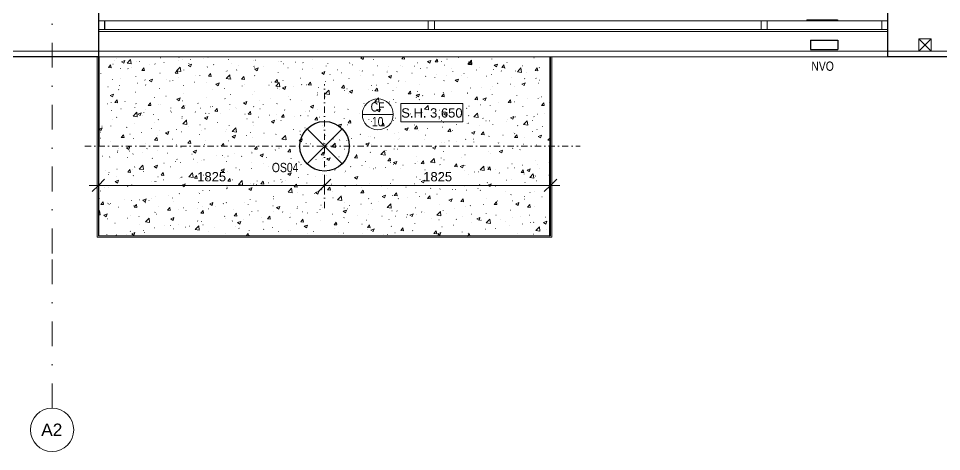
# Model space of a CAD drawing. Header units: millimetres. Extents: x -2011 to 46090, y -3604 to 14792.
# Drawn here: x 7829 to 15282, y -3571 to -75 of the extents above; entities that cross this region are included whole.
import ezdxf

# ---------------------------------------------------------------- set-up
doc = ezdxf.new("R2010")
doc.units = ezdxf.units.MM
doc.linetypes.add('ABMV_DashDot_2_2mm-S0_6mm', pattern=[110, 50, -30, 0, -30])
doc.linetypes.add('HA_DashDot_10mm-S3mm', pattern=[500, 200, -150, 0, -150])
for name, color, linetype, lineweight in [('-UNDERLAY_A-GLAZ-CWMG-OTLN', 9, 'Continuous', 5), ('A-____-____-DIMS', 9, 'Continuous', 5), ('A-____-____-DIMS-50', 9, 'Continuous', 5), ('A-CLNG-____-IDEN', 9, 'Continuous', 9), ('A-CLNG-____-OTLN', 9, 'Continuous', 9), ('A-CLNG-____-PATT', 9, 'Continuous', 9), ('A-DETL-____-OTLN', 9, 'Continuous', 25), ('A-FLOR-____-OTLN', 9, 'Continuous', 9), ('A-GLAZ-CURT-MCUT', 9, 'Continuous', 5), ('A-GLAZ-CURT-OTLN', 9, 'Continuous', 5), ('A-GLAZ-CWMG-MCUT', 9, 'Continuous', 5), ('A-GLAZ-CWMG-OTLN', 9, 'Continuous', 5), ('A-WALL-____-MCUT', 9, 'Continuous', 25), ('A-WALL-____-OTLN', 9, 'Continuous', 9), ('E-LITE-EQPM-IDEN', 9, 'Continuous', 9), ('E-LITE-EQPM-OTLN', 9, 'Continuous', 9), ('G-____-____-DIMS', 9, 'Continuous', 5), ('M-HVAC-DUCT-OTLN', 9, 'Continuous', 9), ('S-GRID-____-IDEN', 9, 'Continuous', 9), ('S-GRID-____-OTLN', 9, 'Continuous', 5)]:
    doc.layers.add(name, color=color, linetype=linetype, lineweight=lineweight)
doc.styles.add('Arial', font='arial.ttf', dxfattribs={"height": 100})
doc.styles.add('Arial_1', font='arial.ttf', dxfattribs={"width": 0.8, "height": 75})
doc.styles.add('Arial_2', font='arial.ttf', dxfattribs={"height": 75})
doc.dimstyles.new('Inner_Dimensions', dxfattribs={"dimscale": 304.8, "dimtxt": 76.519455, "dimasz": 0.328084, "dimexe": 0.246063, "dimexo": 0.0625, "dimgap": 0.032808, "dimtad": 1, "dimdec": 0, "dimzin": 0, "dimdsep": 46, "dimtxsty": 'Arial_2', "dimblk1": 'OBLIQUE', "dimblk2": 'OBLIQUE', "dimsah": 1, "dimcen": 0.09, "dimdle": 0.246063, "dimazin": 0, "dimtfac": 1, "dimtdec": 4, "dimtix": 1, "dimtmove": 0, "dimatfit": 3, "dimfxl": 0.246063, "dimfxlon": 1, "dimtvp": 1, "dimtolj": 1, "dimtzin": 0, "dimlwd": 9, "dimlwe": 9, "dimarcsym": 2})

# ---------------------------------------------------------------- blocks, each defined once
blk = doc.blocks.new('Obdélníková příčel - 50x70mm EXT-1501725-DSP_1NP-A')
at = {"layer": '-UNDERLAY_A-GLAZ-CWMG-OTLN'}
for p, q in [((8525, -165), (8525, -95)), ((11137.5, -95), (8525, -95)), ((11137.5, -95), (11137.5, -165)), ((11137.5, -165), (8525, -165))]:
    blk.add_line(p, q, dxfattribs=at)
blk = doc.blocks.new('Obdélníková příčel - 50x70mm EXT-1501721-DSP_1NP-A')
at = {"layer": '-UNDERLAY_A-GLAZ-CWMG-OTLN'}
for p, q in [((13875, -165), (13875, -95)), ((14800, -95), (13875, -95)), ((14800, -95), (14800, -165)), ((14800, -165), (13875, -165))]:
    blk.add_line(p, q, dxfattribs=at)
blk = doc.blocks.new('Obdélníková příčel - 50x70mm EXT-1501728-DSP_1NP-A')
at = {"layer": '-UNDERLAY_A-GLAZ-CWMG-OTLN'}
for p, q in [((11187.5, -165), (11187.5, -95)), ((13825, -95), (11187.5, -95)), ((13825, -95), (13825, -165)), ((13825, -165), (11187.5, -165))]:
    blk.add_line(p, q, dxfattribs=at)
blk = doc.blocks.new('Systémový panel - Sklo-2012391-DSP_1NP-A')
at = {"layer": 'A-GLAZ-CURT-MCUT'}
for p, q in [((-1306.25, -70), (-1306.25, 0)), ((-1306.25, 0), (1306.25, 0)), ((1306.25, 0), (1306.25, -70)), ((1306.25, -70), (-1306.25, -70))]:
    blk.add_line(p, q, dxfattribs=at)
blk = doc.blocks.new('Obdélníková příčel - 50x70mm EXT-2011740-DSP_1NP-A')
at = {"layer": 'A-GLAZ-CWMG-MCUT'}
for p, q in [((0, 70), (-50, 70)), ((-50, 70), (-50, 0)), ((-50, 0), (0, 0)), ((0, 0), (0, 70))]:
    blk.add_line(p, q, dxfattribs=at)
blk = doc.blocks.new('Obdélníková příčel - 50x70mm EXT-2011734-DSP_1NP-A')
at = {"layer": 'A-GLAZ-CWMG-MCUT'}
for p, q in [((25, 70), (-25, 70)), ((-25, 70), (-25, 0)), ((-25, 0), (25, 0)), ((25, 0), (25, 70))]:
    blk.add_line(p, q, dxfattribs=at)
blk = doc.blocks.new('Systémový panel - Sklo-2012393-DSP_1NP-A')
at = {"layer": 'A-GLAZ-CURT-MCUT'}
for p, q in [((-1318.75, -70), (-1318.75, 0)), ((-1318.75, 0), (1318.75, 0)), ((1318.75, 0), (1318.75, -70)), ((1318.75, -70), (-1318.75, -70))]:
    blk.add_line(p, q, dxfattribs=at)
blk = doc.blocks.new('HA_LF_GenericSymbol - OS04_VENKOVNI-2042368-DSP_1NP-A')
at = {"layer": 'E-LITE-EQPM-OTLN', "color": 11, "lineweight": 25}
for p, q in [((141.4, 141.4), (-141.4, -141.4)), ((-141.4, 141.4), (141.4, -141.4))]:
    blk.add_line(p, q, dxfattribs=at)
blk.add_circle((0, 0), 200, dxfattribs=at)
blk = doc.blocks.new('HA_LF_N1 - nouzove svitidlo 250x29-V2-DSP_1NP-A')
at = {"layer": 'E-LITE-EQPM-OTLN', "color": 11, "lineweight": 25}
for p, q in [((14.5, 125), (4.5, 125)), ((14.5, 125), (14.5, -125)), ((14.5, -125), (5.8, -125))]:
    blk.add_line(p, q, dxfattribs=at)
blk = doc.blocks.new('HA_LF_NVO - svitidlo 220x80-V4-DSP_1NP-A')
at = {"layer": 'E-LITE-EQPM-OTLN', "color": 11, "lineweight": 25}
for p, q in [((38.5, 110), (-38.5, 110)), ((-38.5, 110), (-38.5, -110)), ((38.5, 110), (38.5, -110)), ((38.5, -110), (-38.5, -110))]:
    blk.add_line(p, q, dxfattribs=at)
blk = doc.blocks.new('Obdélníková příčel - 50x70mm EXT-2011748-DSP_1NP-A')
at = {"layer": 'A-GLAZ-CWMG-MCUT'}
for p, q in [((-50, 70), (0, 70)), ((-50, 0), (-50, 70)), ((0, 0), (-50, 0)), ((0, 70), (0, 0))]:
    blk.add_line(p, q, dxfattribs=at)
blk = doc.blocks.new('Obdélníková příčel - 50x70mm EXT-2012333-DSP_1NP-A')
at = {"layer": 'A-GLAZ-CWMG-OTLN'}
for p, q in [((13875, -95), (14800, -95)), ((13875, -165), (14800, -165))]:
    blk.add_line(p, q, dxfattribs=at)
blk = doc.blocks.new('Grid - Radius 3_5mm-353793-DSP_1NP-A')
at = {"layer": 'S-GRID-____-IDEN'}
blk.add_circle((0, 0), 3.5, dxfattribs=at)
blk = doc.blocks.new('DIMBLOCK62-DSP_1NP-A')
at = {"layer": 'A-____-____-DIMS-50', "lineweight": 9}
for p, q in [((8475, -1347.3), (8475, -1497.3)), ((8475, -1422.3), (8475, -1347.3)), ((8475, -1422.3), (8525, -1372.3)), ((10300.4, -1347.3), (10300.4, -1497.3)), ((10300.4, -1422.3), (10300.4, -1347.3)), ((10300.4, -1422.3), (10350.4, -1372.3)), ((8400, -1422.3), (10300.4, -1422.3)), ((8475, -1422.3), (8425, -1472.3)), ((10300.4, -1422.3), (10250.4, -1472.3))]:
    blk.add_line(p, q, dxfattribs=at)
at = {"layer": 'A-____-____-DIMS-50', "color": 0, "lineweight": 9, "insert": (9272.3, -1315), "char_height": 75, "width": 276.883, "attachment_point": 1, "line_spacing_factor": 0.941778, "style": 'Arial_2'}
blk.add_mtext('1825', dxfattribs=at)
blk = doc.blocks.new('_Oblique')
at = {"color": 0, "linetype": 'ByBlock', "lineweight": -2}
blk.add_line((-0.5, -0.5), (0.5, 0.5), dxfattribs=at)
blk = doc.blocks.new('DIMBLOCK63-DSP_1NP-A')
at = {"layer": 'A-____-____-DIMS-50', "lineweight": 9}
for p, q in [((10300.4, -1347.3), (10300.4, -1497.3)), ((10300.4, -1422.3), (10300.4, -1347.3)), ((10300.4, -1422.3), (10350.4, -1372.3)), ((12125, -1347.3), (12125, -1497.3)), ((12125, -1422.3), (12125, -1347.3)), ((12125, -1422.3), (12175, -1372.3)), ((10300.4, -1422.3), (10250.4, -1472.3)), ((10300.4, -1422.3), (12200, -1422.3)), ((12125, -1422.3), (12075, -1472.3))]:
    blk.add_line(p, q, dxfattribs=at)
at = {"layer": 'A-____-____-DIMS-50', "color": 0, "lineweight": 9, "insert": (11097.3, -1315), "char_height": 75, "width": 276.883, "attachment_point": 1, "line_spacing_factor": 0.941778, "style": 'Arial_2'}
blk.add_mtext('1825', dxfattribs=at)
blk = doc.blocks.new('HA_Tag_Ceiling - Group _ Type Mark-1591810-DSP_1NP-A')
at = {"layer": 'A-CLNG-____-IDEN'}
blk.add_line((-2.5, 0), (2.5, 0), dxfattribs=at)
blk.add_circle((0, 0), 2.5, dxfattribs=at)
blk = doc.blocks.new('Spot Elevations - Generic-448778-DSP_1NP-A')
at = {"layer": 'G-____-____-DIMS', "lineweight": 9}
for p, q in [((-5, 0), (-5, 3)), ((-5, 3), (5, 3)), ((5, 3), (5, 0)), ((5, 0), (-5, 0))]:
    blk.add_line(p, q, dxfattribs=at)

msp = doc.modelspace()

# ---------------------------------------------------------------- hatches: boundary and pattern name
at = {"layer": 'A-CLNG-____-PATT', "lineweight": 5}
h = msp.add_hatch(dxfattribs=at)
h.set_pattern_fill('FP_2', color=256, style=0, pattern_type=2)
h.set_pattern_definition([(50, (0, 0), (268.9728, -23.5317), [28.125, -309.375]), (355, (0, 0), (-52.032, 282.072), [22.5, -247.5]), (100.451, (22.41, -1.96), (216.9426, 258.538), [23.903, -262.928]), (46.184, (0, 75), (400.215, -62.072), [42.187, -464.062]), (96.636, (33.35, 69.83), (350.496, 365.297), [35.854, -394.392]), (351.184, (0, 75), (350.5, 365.294), [33.75, -371.25]), (21, (37.5, 56.25), (223.8405, -150.982), [28.125, -309.375]), (326, (37.5, 56.25), (91.2433, 271.9314), [22.5, -247.5]), (71.451, (56.15, 43.67), (315.084, 120.947), [23.903, -262.928]), (37.5, (0, 0), (4.56065, 124.8351), [1.676, -242.824, 1.676, -249.574, -248.438]), (37.5, (0, 0), (4.56065, 124.8351), [-495.75, 1.676, -246.761]), (7.5, (0, 0), (98.6516, 147.904), [1.676, -141.574, 1.676, -237.199, -94.688]), (7.5, (0, 0), (98.6516, 147.904), [-382.125, 1.676, -93.011]), (327.5, (-83.62, 0), (200.183, -8.4578), [1.676, -92.074, 1.676, -290.824, -388.125]), (327.5, (-83.62, 0), (200.183, -8.4578), [-386.25, 1.676, -386.449]), (317.5, (-121.12, 0), (218.6952, 37.539), [1.676, -120.199, 1.676, -192.574, -275.625]), (317.5, (-121.12, 0), (218.6952, 37.539), [-316.125, 1.676, -273.949])])
h.paths.add_polyline_path([(12118, -1832.5), (12119.9, -385), (8480.9, -385), (8479, -1827.5), (11814.2, -1832.1)])

# ---------------------------------------------------------------- linework, layer by layer
at = {"layer": 'A-CLNG-____-OTLN'}
for p, q in [((8479, -1827.5), (8480.9, -385)), ((12119.9, -385), (12118, -1832.5)), ((12118, -1832.5), (8479, -1827.5))]:
    msp.add_line(p, q, dxfattribs=at)
at = {"layer": 'A-DETL-____-OTLN', "linetype": 'ABMV_DashDot_2_2mm-S0_6mm', "lineweight": 5}
for p, q in [((10300.4, -1606.4), (10300.4, -606.4)), ((8365.4, -1106.4), (12365.4, -1106.4))]:
    msp.add_line(p, q, dxfattribs=at)
at = {"layer": 'A-FLOR-____-OTLN'}
msp.add_line((14850, -180), (8475, -180), dxfattribs=at)
at = {"layer": 'A-WALL-____-MCUT'}
for p, q in [((8475, 100), (8475, -385)), ((14850, -385), (14850, 100)), ((8475, -385), (6725, -385)), ((16600, -385), (14850, -385))]:
    msp.add_line(p, q, dxfattribs=at)
at = {"layer": 'A-WALL-____-MCUT', "lineweight": 9}
for p, q in [((8475, -340), (6725, -340)), ((16600, -340), (14850, -340))]:
    msp.add_line(p, q, dxfattribs=at)
at = {"layer": 'A-WALL-____-OTLN'}
for p, q in [((14850, -340), (8475, -340)), ((8465, -385), (8465, -1840)), ((8475, -385), (14850, -385)), ((8475, -1830), (8475, -385)), ((12125, -385), (12125, -1830)), ((12135, -1840), (12135, -385)), ((8465, -1840), (12135, -1840)), ((12125, -1830), (8475, -1830))]:
    msp.add_line(p, q, dxfattribs=at)
at = {"layer": 'M-HVAC-DUCT-OTLN', "lineweight": 5}
for p, q in [((15099.8, -240.1), (15199.8, -340.1)), ((15099.8, -340.1), (15199.8, -240.1)), ((15099.8, -240.1), (15199.8, -240.1)), ((15099.8, -340.1), (15099.8, -240.1)), ((15199.8, -240.1), (15199.8, -340.1)), ((15199.8, -340.1), (15099.8, -340.1))]:
    msp.add_line(p, q, dxfattribs=at)
at = {"layer": 'S-GRID-____-OTLN', "linetype": 'HA_DashDot_10mm-S3mm', "lineweight": 9}
for p, q in [((8100, -1971.1), (8100, 13159.9)), ((8100, -3221.1), (8100, -1971.1))]:
    msp.add_line(p, q, dxfattribs=at)

# ---------------------------------------------------------------- block references
at = {"layer": '-UNDERLAY_A-GLAZ-CWMG-OTLN'}
for name in ['Obdélníková příčel - 50x70mm EXT-1501725-DSP_1NP-A', 'Obdélníková příčel - 50x70mm EXT-1501728-DSP_1NP-A', 'Obdélníková příčel - 50x70mm EXT-1501721-DSP_1NP-A']:
    msp.add_blockref(name, (0, 0), dxfattribs=at)
at = {"layer": 'A-CLNG-____-IDEN', "xscale": 49.99999999999998, "yscale": 49.99999999999998, "zscale": 49.99999999999998}
msp.add_blockref('HA_Tag_Ceiling - Group _ Type Mark-1591810-DSP_1NP-A', (10730.7, -849.4), dxfattribs=at)
at = {"layer": 'A-GLAZ-CURT-OTLN'}
for name, p in [('Systémový panel - Sklo-2012391-DSP_1NP-A', (9831.3, -95)), ('Systémový panel - Sklo-2012393-DSP_1NP-A', (12506.3, -95))]:
    msp.add_blockref(name, p, dxfattribs=at)
at = {"layer": 'A-GLAZ-CWMG-OTLN', "rotation": 180}
msp.add_blockref('Obdélníková příčel - 50x70mm EXT-2011748-DSP_1NP-A', (8475, -95), dxfattribs=at)
at = {"layer": 'A-GLAZ-CWMG-OTLN', "extrusion": (0, 0, -1), "rotation": 180}
for name, p in [('Obdélníková příčel - 50x70mm EXT-2011734-DSP_1NP-A', (-11162.5, -95)), ('Obdélníková příčel - 50x70mm EXT-2011734-DSP_1NP-A', (-13850, -95)), ('Obdélníková příčel - 50x70mm EXT-2011740-DSP_1NP-A', (-14850, -95))]:
    msp.add_blockref(name, p, dxfattribs=at)
at = {"layer": 'A-GLAZ-CWMG-OTLN'}
msp.add_blockref('Obdélníková příčel - 50x70mm EXT-2012333-DSP_1NP-A', (0, 0), dxfattribs=at)
at = {"layer": 'E-LITE-EQPM-OTLN', "color": 11, "lineweight": 25}
for name, p, rotation in [('HA_LF_N1 - nouzove svitidlo 250x29-V2-DSP_1NP-A', (14318.5, -100.2), 89.69151567076705), ('HA_LF_NVO - svitidlo 220x80-V4-DSP_1NP-A', (14334, -288.2), 89.9999999999998)]:
    msp.add_blockref(name, p, dxfattribs=dict(at, rotation=rotation))
msp.add_blockref('HA_LF_GenericSymbol - OS04_VENKOVNI-2042368-DSP_1NP-A', (10300.4, -1106.4), dxfattribs=at)
at = {"layer": 'G-____-____-DIMS', "lineweight": 9, "xscale": 49.99999999999998, "yscale": 49.99999999999998, "zscale": 49.99999999999998}
msp.add_blockref('Spot Elevations - Generic-448778-DSP_1NP-A', (11166.6, -910.8), dxfattribs=at)
at = {"layer": 'S-GRID-____-IDEN', "xscale": 49.99999999999998, "yscale": 49.99999999999998, "zscale": 49.99999999999998}
msp.add_blockref('Grid - Radius 3_5mm-353793-DSP_1NP-A', (8100, -3396.1), dxfattribs=at)

# ---------------------------------------------------------------- texts
at = {"layer": 'A-CLNG-____-IDEN', "lineweight": 5, "char_height": 75, "attachment_point": 1, "style": 'Arial_1'}
for s, insert, width in [('CF', (10672.3, -751.2), 137.89), ('10', (10682.9, -870.3), 115.443)]:
    msp.add_mtext(s, dxfattribs=dict(at, insert=insert, width=width))
at = {"layer": 'E-LITE-EQPM-IDEN', "lineweight": 5, "char_height": 75, "attachment_point": 1, "style": 'Arial_1'}
for s, insert, width in [('NVO', (14231.2, -422.6), 221.266), ('OS04', (9875, -1240.8), 262.953)]:
    msp.add_mtext(s, dxfattribs=dict(at, insert=insert, width=width))
at = {"layer": 'G-____-____-DIMS', "lineweight": 9, "insert": (10919.9, -799.9), "char_height": 75, "width": 592.246, "attachment_point": 1, "line_spacing_factor": 0.941778, "style": 'Arial_2'}
msp.add_mtext('S.H. 3,650', dxfattribs=at)
at = {"layer": 'S-GRID-____-IDEN', "lineweight": 5, "insert": (8012.6, -3345.4), "char_height": 100, "width": 212.447, "attachment_point": 1, "style": 'Arial'}
msp.add_mtext('A2', dxfattribs=at)

# ---------------------------------------------------------------- dimensions: what is measured, and where the dimension line sits
at = {"layer": 'A-____-____-DIMS', "lineweight": 9}
for base, p1, p2, override, picture, middle in [((10300.4, -1422.3), (8475, -1347.3), (10300.4, -1347.3), {"dimpost": '<>', "dimfxl": 1825.373303}, 'DIMBLOCK62-DSP_1NP-A', (9387.7, -1374)), ((12125, -1422.3), (10300.4, -1347.3), (12125, -1347.3), {"dimpost": '<>', "dimfxl": 1824.626697}, 'DIMBLOCK63-DSP_1NP-A', (11212.7, -1374))]:
    dim = msp.add_linear_dim(base=base, p1=p1, p2=p2, dimstyle='Inner_Dimensions', override=override, dxfattribs=at)
    dim.commit()
    dim.dimension.update_dxf_attribs({"geometry": picture, "text_midpoint": middle})

doc.saveas('drawing.dxf')
